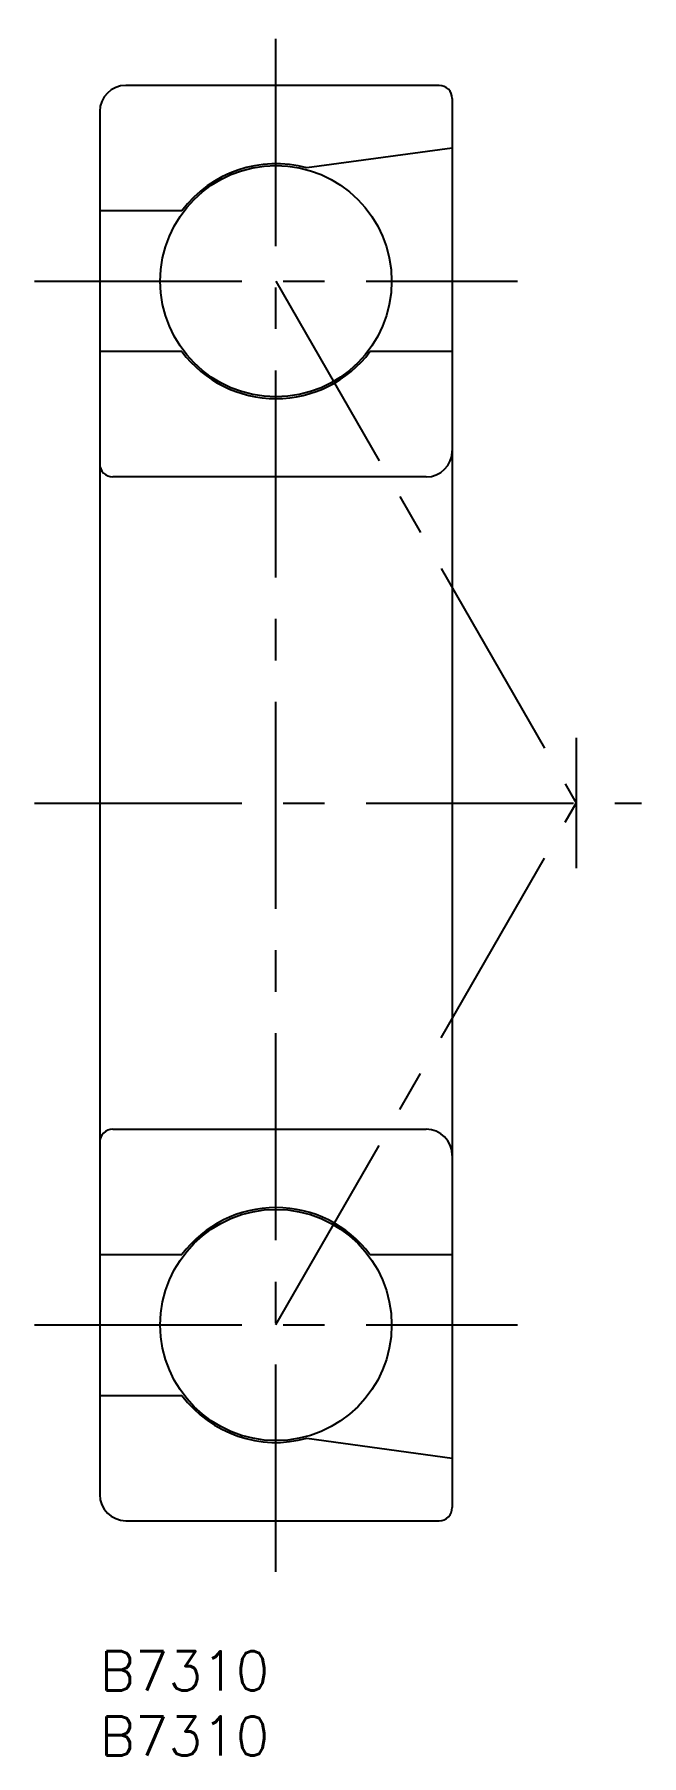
# Model space of a CAD drawing. Extents: x -5 to 42, y -8 to 124.
import ezdxf

# ---------------------------------------------------------------- set-up
doc = ezdxf.new("R2010")
doc.units = 0
doc.header["$LTSCALE"] = 0.5
doc.linetypes.add('CENTER', pattern=[50.8, 31.75, -6.35, 6.35, -6.35])
for name, color, linetype in [('MSM_CENTER', 1, 'CENTER'), ('MSM_CONTINUOUS', 7, 'CONTINUOUS'), ('MSM_PART_NUMBER', 7, 'CONTINUOUS')]:
    doc.layers.add(name, color=color, linetype=linetype)
doc.styles.get("Standard").update_dxf_attribs({"font": 'txt.shx', "height": 3, "bigfont": 'bigfont.shx'})

msp = doc.modelspace()

# ---------------------------------------------------------------- linework, layer by layer
at = {"layer": 'MSM_CENTER'}
for p, q in [((13.5, 6.09), (13.5, 123.91)), ((-5, 105), (32, 105)), ((13.5, 105), (36.5, 65)), ((36.5, 70), (36.5, 60)), ((-5, 65), (41.5, 65)), ((13.5, 25), (36.5, 65)), ((-5, 25), (32, 25))]:
    msp.add_line(p, q, dxfattribs=at)
at = {"layer": 'MSM_CONTINUOUS'}
for p, q in [((26, 120), (2, 120)), ((27, 119), (27, 11)), ((0, 118), (0, 12)), ((27, 115.2), (15.87, 113.68)), ((6.3, 110.4), (0, 110.4)), ((6.3, 99.6), (0, 99.6)), ((27, 99.6), (20.7, 99.6)), ((25, 90), (1, 90)), ((1, 40), (25, 40)), ((0, 30.4), (6.3, 30.4)), ((20.7, 30.4), (27, 30.4)), ((0, 19.6), (6.3, 19.6)), ((15.87, 16.32), (27, 14.8)), ((2, 10), (26, 10))]:
    msp.add_line(p, q, dxfattribs=at)
for centre in [(13.5, 105), (13.5, 25)]:
    msp.add_circle(centre, 8.86, dxfattribs=at)
for centre, radius, start, end in [((2, 118), 2, 90, 180), ((26, 119), 1, 0, 90), ((13.5, 105), 9, 74.7056, 143.1301), ((13.5, 105), 9, 216.8699, 323.1301), ((25, 92), 2, 270, 0), ((1, 91), 1, 180, 270), ((1, 39), 1, 90, 180), ((25, 38), 2, 0, 90), ((13.5, 25), 9, 36.8699, 143.1301), ((13.5, 25), 9, 216.8699, 285.2944), ((2, 12), 2, 180, 270), ((26, 11), 1, 270, 360)]:
    msp.add_arc(centre, radius, start, end, dxfattribs=at)

# ---------------------------------------------------------------- texts
at = {"layer": 'MSM_PART_NUMBER'}
for p in [(0, -3), (0, -8)]:
    msp.add_text('B7310', height=3, dxfattribs=at).set_placement(p)

doc.saveas('drawing.dxf')
